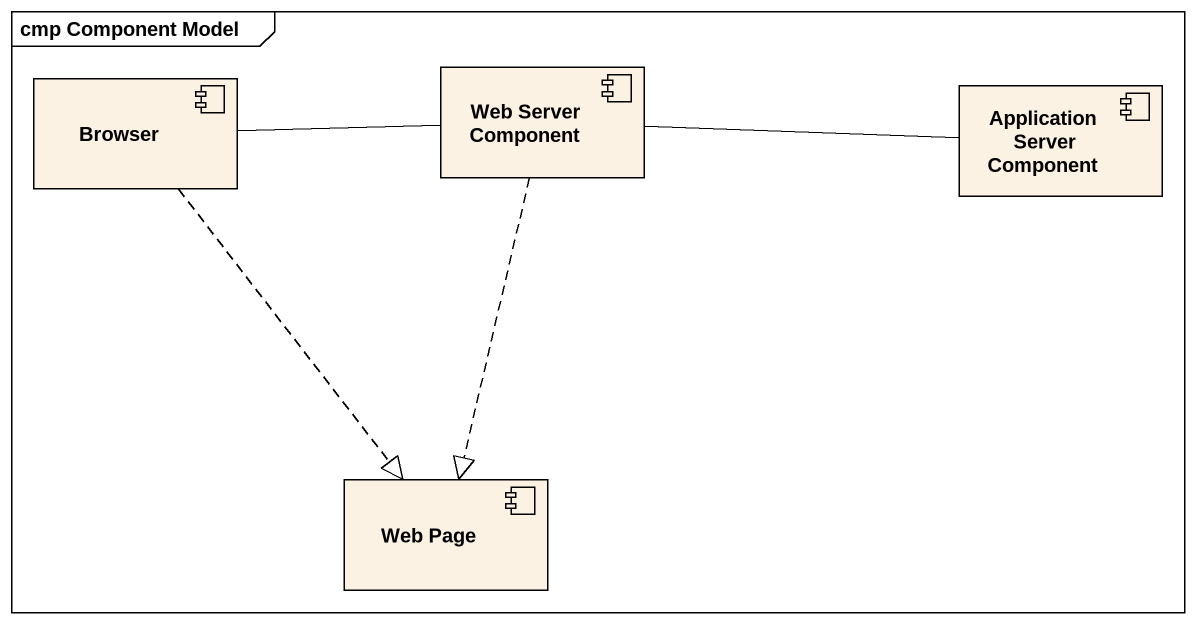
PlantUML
@startuml
mainframe cmp Component Model
component Browser
component "Web Server Component" as Web_Server_Component
component "Application Server Component" as Application_Server_Component
component "Web Page" as Web_Page
Browser -right- Web_Server_Component
Browser ..|> Web_Page
Web_Server_Component -right- Application_Server_Component
Web_Server_Component ..|> Web_Page
@enduml
